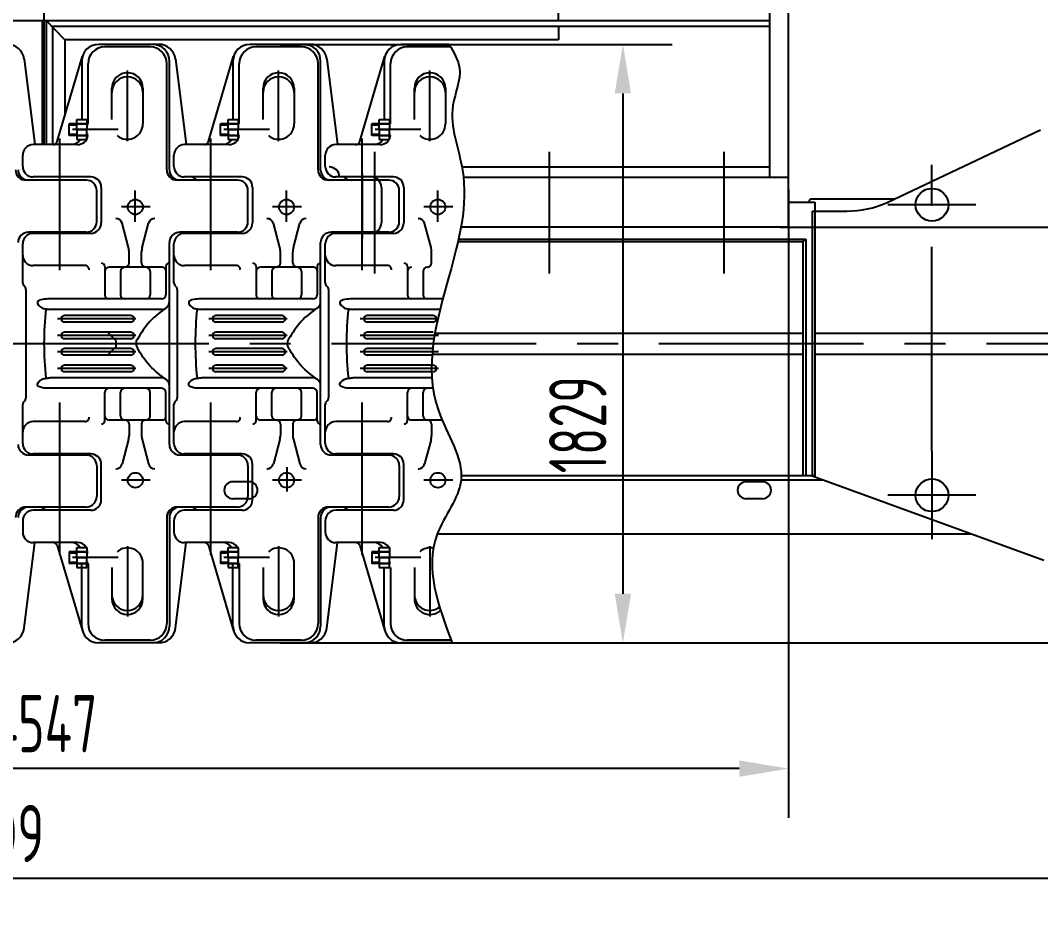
# Model space of a CAD drawing. Header units: millimetres. Extents: x 0 to 21000, y -315 to 14850.
# Drawn here: x 10269 to 13385, y 3273 to 6046 of the extents above; entities that cross this region are included whole.
import ezdxf

# ---------------------------------------------------------------- set-up
doc = ezdxf.new("R2010")
doc.units = ezdxf.units.MM
doc.header["$LTSCALE"] = 500
doc.linetypes.add('G', pattern=[2, 1.25, -0.25, 0.25, -0.25])
for name, color, linetype in [('01', 7, 'Continuous'), ('02', 1, 'Continuous'), ('05', 142, 'G'), ('08', 1, 'Continuous')]:
    doc.layers.add(name, color=color, linetype=linetype)
doc.styles.get("Standard").update_dxf_attribs({"font": 'isocp', "width": 0.707, "bigfont": 'intecad.shx'})
doc.dimstyles.new('INTE', dxfattribs={"dimscale": 50, "dimtxt": 3.5, "dimasz": 3, "dimexe": 3, "dimexo": 0, "dimgap": 1, "dimtad": 1, "dimdec": 0, "dimdsep": 46, "dimtxsty": 'Standard', "dimcen": 0, "dimclrd": 1, "dimclre": 1, "dimclrt": 3, "dimaunit": 1, "dimadec": 0, "dimazin": 0, "dimtfac": 1, "dimtmove": 0, "dimatfit": 0, "dimfxl": 1, "dimarcsym": 0})

# ---------------------------------------------------------------- blocks, each defined once
blk = doc.blocks.new('*U57')
at = {"layer": '01'}
for p, q in [((-31, 0), (-31, 30.4)), ((-31, 30.4), (0, 30.4)), ((-31, 18), (0, 18)), ((0, 30.4), (0, 0)), ((0, -30.4), (0, 0)), ((-31, 0), (-31, -30.4)), ((-31, -18), (0, -18)), ((-31, -30.4), (0, -30.4))]:
    blk.add_line(p, q, dxfattribs=at)
at = {"layer": '05'}
blk.add_line((-32.1, 0), (1.1, 0), dxfattribs=at)
blk = doc.blocks.new('*D71')
at = {"layer": '08', "color": 1, "lineweight": -2}
for p, q in [((11061.6, 5972.4), (12259.1, 5972.4)), ((12109.1, 5822.4), (12109.1, 4293.4)), ((11061.6, 4143.4), (12259.1, 4143.4))]:
    blk.add_line(p, q, dxfattribs=at)
at = {"layer": '08', "color": 1}
for points in [[(12084.1, 5822.4), (12134.1, 5822.4), (12109.1, 5972.4)], [(12084.1, 4293.4), (12134.1, 4293.4), (12109.1, 4143.4)]]:
    blk.add_solid(points, dxfattribs=at)
at = {"layer": 'Defpoints', "color": 0}
for p in [(11061.6, 5972.4), (11061.6, 4143.4), (12109.1, 4143.4)]:
    blk.add_point(p, dxfattribs=at)
at = {"layer": '08', "color": 3, "insert": (11971.5, 4810.3), "char_height": 175, "attachment_point": 5, "rotation": 90}
blk.add_mtext('1829', dxfattribs=at)
blk = doc.blocks.new('*D72')
at = {"layer": '08', "color": 1, "lineweight": -2}
for p, q in [((11509.4, 13592.4), (16530.5, 13592.4)), ((16380.5, 4293.4), (16380.5, 13442.4)), ((11255.4, 4143.4), (16530.5, 4143.4))]:
    blk.add_line(p, q, dxfattribs=at)
at = {"layer": '08', "color": 1}
for points in [[(16355.5, 13442.4), (16405.5, 13442.4), (16380.5, 13592.4)], [(16355.5, 4293.4), (16405.5, 4293.4), (16380.5, 4143.4)]]:
    blk.add_solid(points, dxfattribs=at)
at = {"layer": 'Defpoints', "color": 0}
for p in [(11509.4, 13592.4), (16380.5, 13592.4), (11255.4, 4143.4)]:
    blk.add_point(p, dxfattribs=at)
at = {"layer": '08', "color": 3, "insert": (16243, 8867.9), "char_height": 175, "attachment_point": 5, "rotation": 90}
blk.add_mtext('9449', dxfattribs=at)
blk = doc.blocks.new('*D74')
at = {"layer": '08', "color": 1, "lineweight": -2}
for p, q in [((8068.1, 6858.6), (8068.1, 3609)), ((12614.6, 5529.1), (12614.6, 3609)), ((12464.6, 3759), (8218.1, 3759))]:
    blk.add_line(p, q, dxfattribs=at)
at = {"layer": '08', "color": 1}
for points in [[(8218.1, 3784), (8218.1, 3734), (8068.1, 3759)], [(12464.6, 3784), (12464.6, 3734), (12614.6, 3759)]]:
    blk.add_solid(points, dxfattribs=at)
at = {"layer": 'Defpoints', "color": 0}
for p in [(8068.1, 6858.6), (12614.6, 5529.1), (8068.1, 3759)]:
    blk.add_point(p, dxfattribs=at)
at = {"layer": '08', "color": 3, "insert": (10341.3, 3896.5), "char_height": 175, "attachment_point": 5}
blk.add_mtext('4547', dxfattribs=at)
blk = doc.blocks.new('*D77')
at = {"layer": '08', "color": 1, "lineweight": -2}
for p, q in [((12590.1, 12322.4), (13900.4, 12322.4)), ((13750.4, 12172.4), (13750.4, 5563.4)), ((12590.1, 5413.4), (13900.4, 5413.4))]:
    blk.add_line(p, q, dxfattribs=at)
at = {"layer": '08', "color": 1}
for points in [[(13725.4, 12172.4), (13775.4, 12172.4), (13750.4, 12322.4)], [(13725.4, 5563.4), (13775.4, 5563.4), (13750.4, 5413.4)]]:
    blk.add_solid(points, dxfattribs=at)
at = {"layer": 'Defpoints', "color": 0}
for p in [(12590.1, 12322.4), (12590.1, 5413.4), (13750.4, 5413.4)]:
    blk.add_point(p, dxfattribs=at)
at = {"layer": '08', "color": 3, "insert": (13612.9, 8956.9), "char_height": 175, "attachment_point": 5, "rotation": 90}
blk.add_mtext('6909', dxfattribs=at)
blk = doc.blocks.new('*D78')
at = {"layer": '08', "color": 1, "lineweight": -2}
for p, q in [((5725.1, 4396.6), (5725.1, 3273.2)), ((14634.3, 4343.2), (14634.3, 3273.2)), ((14484.3, 3423.2), (5875.1, 3423.2))]:
    blk.add_line(p, q, dxfattribs=at)
at = {"layer": '08', "color": 1}
for points in [[(5875.1, 3448.2), (5875.1, 3398.2), (5725.1, 3423.2)], [(14484.3, 3448.2), (14484.3, 3398.2), (14634.3, 3423.2)]]:
    blk.add_solid(points, dxfattribs=at)
at = {"layer": 'Defpoints', "color": 0}
for p in [(5725.1, 4396.6), (14634.3, 4343.2), (5725.1, 3423.2)]:
    blk.add_point(p, dxfattribs=at)
at = {"layer": '08', "color": 3, "insert": (10179.7, 3560.7), "char_height": 175, "attachment_point": 5}
blk.add_mtext('8909', dxfattribs=at)

msp = doc.modelspace()

# ---------------------------------------------------------------- linework, layer by layer
for p, q in [((10691.9, 5972.4), (10507.3, 5972.4)), ((10665, 5964.4), (10526.5, 5964.4)), ((11153.9, 5972.4), (10969.3, 5972.4)), ((11127, 5964.4), (10988.5, 5964.4)), ((11577.8, 5972.4), (11431.3, 5972.4)), ((11582.7, 5964.4), (11450.5, 5964.4)), ((12916.1, 5489), (13384.8, 5711.3)), ((12695, 5489.7), (12695, 4650.2)), ((12687.1, 5462.9), (12687.1, 4652.9)), ((12687.1, 5462.9), (12792.6, 5462.9)), ((11605.5, 5369.5), (12660.1, 5369.5)), ((11607.3, 5377.4), (12668.1, 5377.4)), ((12660.1, 5369.5), (12668.1, 5377.4)), ((12660.1, 5057.9), (12660.1, 5369.5)), ((12668.1, 5377.4), (12668.1, 5057.9)), ((12660.1, 4653.4), (12660.1, 5057.9)), ((12668.1, 5057.9), (12668.1, 4653.4)), ((12668.1, 4653.4), (11615.5, 4653.4)), ((13395.2, 4395.3), (12687.1, 4652.9)), ((10967.6, 4635.9), (10917.6, 4635.9)), ((12721.4, 4640.4), (11614.7, 4640.4)), ((12535.6, 4635.9), (12485.6, 4635.9)), ((10967.6, 4583.9), (10917.6, 4583.9)), ((12535.6, 4583.9), (12485.6, 4583.9)), ((13175, 4475.4), (11542.2, 4475.4)), ((10665, 4151.4), (10526.5, 4151.4)), ((11127, 4151.4), (10988.5, 4151.4)), ((11584.6, 4151.4), (11450.5, 4151.4)), ((10691.9, 4143.4), (10507.3, 4143.4)), ((11153.9, 4143.4), (10969.3, 4143.4)), ((11587.6, 4143.4), (11431.3, 4143.4))]:
    msp.add_line(p, q)
for centre, radius, start, end in [((12792.6, 5767.9), 305, 270, 293.881), ((10917.6, 4609.9), 26, 90, 270), ((10967.6, 4609.9), 26, 270, 90), ((12485.6, 4609.9), 26, 90, 270), ((12535.6, 4609.9), 26, 270, 90)]:
    msp.add_arc(centre, radius, start, end)
at = {"layer": '01'}
for p, q in [((12614.6, 5413.4), (12614.6, 7572.5)), ((11912.6, 6045), (11912.6, 6638.9)), ((8112.6, 6045), (12557.6, 6045)), ((10335.1, 6045), (10335.1, 5665.9)), ((10347.6, 6045), (10347.6, 5665.9)), ((10404.6, 5986), (10347.6, 6045)), ((12557.6, 6027), (10365, 6027)), ((10366.6, 6025.3), (10366.6, 5665.9)), ((11912.6, 6027), (11912.6, 5986)), ((11912.6, 5986), (10404.6, 5986)), ((10404.6, 5986), (10404.6, 5754.1)), ((10280.5, 5927.7), (10313, 5665.9)), ((10381.3, 5675.2), (10458.3, 5935.9)), ((10456.3, 5921.4), (10456.3, 5742.3)), ((10742.5, 5927.7), (10775, 5665.9)), ((10843.3, 5675.2), (10920.3, 5935.9)), ((10918.3, 5921.4), (10918.3, 5742.3)), ((11204.5, 5927.7), (11237, 5665.9)), ((11305.3, 5675.2), (11382.4, 5935.9)), ((11380.3, 5921.4), (11380.3, 5742.3)), ((10643.2, 5838.2), (10643.2, 5729.7)), ((11105.2, 5838.2), (11105.2, 5729.7)), ((11567.3, 5838.2), (11567.3, 5729.7)), ((10475.5, 5729.9), (10417.9, 5729.9)), ((10417.9, 5693.9), (10417.9, 5729.9)), ((10937.5, 5729.9), (10879.9, 5729.9)), ((10879.9, 5693.9), (10879.9, 5729.9)), ((11399.5, 5729.9), (11341.9, 5729.9)), ((11341.9, 5693.9), (11341.9, 5729.9)), ((10475.5, 5693.9), (10417.9, 5693.9)), ((10937.5, 5693.9), (10879.9, 5693.9)), ((11399.5, 5693.9), (11341.9, 5693.9)), ((10443.5, 5665.9), (10308, 5665.9)), ((10905.5, 5665.9), (10770, 5665.9)), ((11367.5, 5665.9), (11232, 5665.9)), ((11234.2, 5588.5), (11236.6, 5590.9)), ((12557.6, 5596.9), (11617.7, 5596.9)), ((10470, 5557.4), (10286, 5557.4)), ((10484, 5567.4), (10308, 5567.4)), ((10932, 5557.4), (10748, 5557.4)), ((10946, 5567.4), (10770, 5567.4)), ((11394, 5557.4), (11210, 5557.4)), ((11408, 5567.4), (11232, 5567.4)), ((12614.6, 5565.9), (11622.3, 5565.9)), ((12678.8, 5494.7), (12682.1, 5500.4)), ((12682.1, 5500.4), (12940, 5500.4)), ((10560.1, 5440.4), (10561.5, 5440.4)), ((10599.3, 5351.3), (10579.5, 5425.6)), ((10640.7, 5351.3), (10660.5, 5425.6)), ((11022.1, 5440.4), (11023.5, 5440.4)), ((11061.3, 5351.3), (11041.5, 5425.6)), ((11102.7, 5351.3), (11122.5, 5425.6)), ((11484.2, 5440.4), (11485.5, 5440.4)), ((11523.3, 5351.3), (11503.5, 5425.6)), ((10470, 5398.4), (10294, 5398.4)), ((10484, 5394.9), (10308, 5394.9)), ((10932, 5398.4), (10756, 5398.4)), ((10946, 5394.9), (10770, 5394.9)), ((11394, 5398.4), (11218, 5398.4)), ((11408, 5394.9), (11232, 5394.9)), ((12614.6, 5413.4), (11614.5, 5413.4)), ((10601, 5304.4), (10601, 5338.4)), ((10639, 5304.4), (10639, 5338.4)), ((11063, 5304.4), (11063, 5338.4)), ((11101, 5304.4), (11101, 5338.4)), ((11525, 5304.4), (11525, 5338.4)), ((10724, 5303.4), (10723.1, 5303.4)), ((11186, 5303.4), (11185.1, 5303.4)), ((10465.8, 5296.4), (10308, 5296.4)), ((10526.9, 5293.4), (10526.9, 5207.4)), ((10703.1, 5291.4), (10539.9, 5291.4)), ((10574.8, 5278.4), (10574.8, 5207.4)), ((10665.2, 5278.4), (10665.2, 5207.4)), ((10713.1, 5293.4), (10713.1, 5207.4)), ((10927.8, 5296.4), (10770, 5296.4)), ((10988.9, 5293.4), (10988.9, 5207.4)), ((11165.1, 5291.4), (11001.9, 5291.4)), ((11036.8, 5278.4), (11036.8, 5207.4)), ((11127.2, 5278.4), (11127.2, 5207.4)), ((11175.1, 5293.4), (11175.1, 5207.4)), ((11389.8, 5296.4), (11232, 5296.4)), ((11450.9, 5293.4), (11450.9, 5207.4)), ((11498.8, 5278.4), (11498.8, 5207.4)), ((10286, 5223.4), (10286, 4892.4)), ((10748, 5223.4), (10748, 4892.4)), ((11210, 5223.4), (11210, 4892.4)), ((10700.1, 5194.4), (10351.8, 5194.4)), ((11162.1, 5194.4), (10813.8, 5194.4)), ((11559, 5194.4), (11275.8, 5194.4)), ((10699, 5162.4), (10359.8, 5162.4)), ((10606, 5143.9), (10404, 5143.9)), ((10716.7, 5169.7), (10713.5, 5167)), ((11161, 5162.4), (10821.8, 5162.4)), ((11068, 5143.9), (10866, 5143.9)), ((11178.7, 5169.7), (11175.5, 5167)), ((11550.7, 5162.4), (11283.8, 5162.4)), ((11530, 5143.9), (11328, 5143.9)), ((10606, 5123.9), (10404, 5123.9)), ((11068, 5123.9), (10866, 5123.9)), ((11530, 5123.9), (11328, 5123.9)), ((10606, 5092.9), (10404, 5092.9)), ((10560.1, 5067.9), (10538.1, 5089.9)), ((11068, 5092.9), (10866, 5092.9)), ((11530, 5092.9), (11328, 5092.9)), ((11535.1, 5089.9), (12660.1, 5089.9)), ((12695, 5089.9), (13668.6, 5089.9)), ((13051.2, 5089.9), (13273.8, 5089.9)), ((10606, 5072.9), (10404, 5072.9)), ((10560.1, 5047.9), (10538.1, 5025.9)), ((10560.1, 5067.9), (10560.1, 5047.9)), ((11068, 5072.9), (10866, 5072.9)), ((11530, 5072.9), (11328, 5072.9)), ((10606, 5042.9), (10404, 5042.9)), ((10606, 5022.9), (10404, 5022.9)), ((11068, 5042.9), (10866, 5042.9)), ((11068, 5022.9), (10866, 5022.9)), ((11528.2, 5042.9), (11328, 5042.9)), ((11526.3, 5022.9), (11328, 5022.9)), ((11526.6, 5025.9), (12660.1, 5025.9)), ((12695, 5025.9), (13696, 5025.9)), ((10606, 4991.9), (10404, 4991.9)), ((11068, 4991.9), (10866, 4991.9)), ((11524.8, 4991.9), (11328, 4991.9)), ((10606, 4971.9), (10404, 4971.9)), ((11068, 4971.9), (10866, 4971.9)), ((11524.9, 4971.9), (11328, 4971.9)), ((10699, 4953.5), (10359.8, 4953.5)), ((10716.7, 4946.1), (10713.5, 4948.8)), ((11161, 4953.5), (10821.8, 4953.5)), ((11178.7, 4946.1), (11175.5, 4948.8)), ((11525.7, 4953.5), (11283.8, 4953.5)), ((10700.1, 4921.4), (10351.8, 4921.4)), ((10526.9, 4822.4), (10526.9, 4908.4)), ((10574.8, 4837.4), (10574.8, 4908.4)), ((10665.2, 4837.4), (10665.2, 4908.4)), ((10713.1, 4822.4), (10713.1, 4908.4)), ((11162.1, 4921.4), (10813.8, 4921.4)), ((10988.9, 4822.4), (10988.9, 4908.4)), ((11036.8, 4837.4), (11036.8, 4908.4)), ((11127.2, 4837.4), (11127.2, 4908.4)), ((11175.1, 4822.4), (11175.1, 4908.4)), ((11529.1, 4921.4), (11275.8, 4921.4)), ((11450.9, 4822.4), (11450.9, 4908.4)), ((11498.8, 4837.4), (11498.8, 4908.4)), ((10465.8, 4819.4), (10308, 4819.4)), ((10703.1, 4824.4), (10539.9, 4824.4)), ((10601, 4811.4), (10601, 4777.5)), ((10639, 4811.4), (10639, 4777.5)), ((10724, 4812.4), (10723.1, 4812.4)), ((10927.8, 4819.4), (10770, 4819.4)), ((11165.1, 4824.4), (11001.9, 4824.4)), ((11063, 4811.4), (11063, 4777.5)), ((11101, 4811.4), (11101, 4777.5)), ((11186, 4812.4), (11185.1, 4812.4)), ((11389.8, 4819.4), (11232, 4819.4)), ((11557, 4824.4), (11463.9, 4824.4)), ((11525, 4811.4), (11525, 4777.5)), ((10599.3, 4764.6), (10579.5, 4690.3)), ((10640.7, 4764.6), (10660.5, 4690.3)), ((11061.3, 4764.6), (11041.5, 4690.3)), ((11102.7, 4764.6), (11122.5, 4690.3)), ((11523.3, 4764.6), (11503.5, 4690.3)), ((10470, 4717.4), (10294, 4717.4)), ((10484, 4720.9), (10308, 4720.9)), ((10932, 4717.4), (10756, 4717.4)), ((10946, 4720.9), (10770, 4720.9)), ((11394, 4717.4), (11218, 4717.4)), ((11408, 4720.9), (11232, 4720.9)), ((10560.1, 4675.4), (10561.5, 4675.5)), ((11022.1, 4675.4), (11023.5, 4675.5)), ((11484.2, 4675.4), (11485.5, 4675.5)), ((10470, 4558.4), (10286, 4558.4)), ((10932, 4558.4), (10748, 4558.4)), ((11394, 4558.4), (11210, 4558.4)), ((10484, 4548.4), (10308, 4548.4)), ((10946, 4548.4), (10770, 4548.4)), ((11408, 4548.4), (11232, 4548.4)), ((10280.5, 4188.1), (10313, 4449.9)), ((10443.5, 4449.9), (10308, 4449.9)), ((10381.3, 4440.6), (10458.3, 4179.9)), ((10742.5, 4188.1), (10775, 4449.9)), ((10905.5, 4449.9), (10770, 4449.9)), ((10843.3, 4440.6), (10920.3, 4179.9)), ((11204.5, 4188.1), (11237, 4449.9)), ((11367.5, 4449.9), (11232, 4449.9)), ((11305.3, 4440.6), (11382.4, 4179.9)), ((10475.5, 4421.9), (10417.9, 4421.9)), ((10417.9, 4421.9), (10417.9, 4385.9)), ((10937.5, 4421.9), (10879.9, 4421.9)), ((10879.9, 4421.9), (10879.9, 4385.9)), ((11399.5, 4421.9), (11341.9, 4421.9)), ((11341.9, 4421.9), (11341.9, 4385.9)), ((10475.5, 4385.9), (10417.9, 4385.9)), ((10456.3, 4194.4), (10456.3, 4385.9)), ((10643.2, 4277.6), (10643.2, 4386.2)), ((10937.5, 4385.9), (10879.9, 4385.9)), ((10918.3, 4194.4), (10918.3, 4385.9)), ((11105.2, 4277.6), (11105.2, 4386.2)), ((11399.5, 4385.9), (11341.9, 4385.9)), ((11380.3, 4194.4), (11380.3, 4373.5))]:
    msp.add_line(p, q, dxfattribs=at)
at = {"layer": '01', "color": 7, "linetype": 'Continuous'}
for p, q in [((12557.6, 5565.9), (12557.6, 6638.9)), ((10724, 5589.4), (10724, 5921.4)), ((11186, 5589.4), (11186, 5921.4)), ((10475.5, 5729.9), (10475.5, 5913.4)), ((10716, 5589.4), (10716, 5913.4)), ((10937.5, 5729.9), (10937.5, 5913.4)), ((11178, 5589.4), (11178, 5913.4)), ((11399.5, 5729.9), (11399.5, 5913.4)), ((10548.2, 5742.3), (10548.2, 5838.2)), ((11010.2, 5742.3), (11010.2, 5838.2)), ((11472.3, 5742.3), (11472.3, 5838.2)), ((10276, 5599.4), (10276, 5633.9)), ((10738, 5599.4), (10738, 5633.9)), ((11200, 5599.4), (11200, 5633.9)), ((10502, 5430.4), (10502, 5525.4)), ((10516, 5535.4), (10516, 5426.9)), ((10964, 5430.4), (10964, 5525.4)), ((10978, 5535.4), (10978, 5426.9)), ((11371.6, 5535.4), (11371.6, 5426.9)), ((11426, 5430.4), (11426, 5525.4)), ((11440, 5535.4), (11440, 5426.9)), ((12614.6, 5489.7), (12695, 5489.7)), ((10276, 5243.9), (10276, 5362.9)), ((10724, 4749.4), (10724, 5366.4)), ((10738, 5243.9), (10738, 5362.9)), ((11186, 4749.4), (11186, 5366.4)), ((11200, 5243.9), (11200, 5362.9)), ((10276, 4752.9), (10276, 4871.9)), ((10738, 4752.9), (10738, 4871.9)), ((11200, 4752.9), (11200, 4871.9)), ((10502, 4685.4), (10502, 4590.4)), ((10516, 4580.4), (10516, 4688.9)), ((10964, 4685.4), (10964, 4590.4)), ((10978, 4580.4), (10978, 4688.9)), ((11426, 4685.4), (11426, 4590.4)), ((11440, 4580.4), (11440, 4688.9)), ((12695, 4653.4), (11615.5, 4653.4)), ((10716, 4526.4), (10716, 4202.4)), ((10724, 4526.4), (10724, 4194.4)), ((11178, 4526.4), (11178, 4202.4)), ((11186, 4526.4), (11186, 4194.4)), ((10276, 4516.4), (10276, 4481.9)), ((10738, 4516.4), (10738, 4481.9)), ((11200, 4516.4), (11200, 4481.9)), ((10475.5, 4385.9), (10475.5, 4202.4)), ((10548.2, 4373.5), (10548.2, 4277.6)), ((10937.5, 4385.9), (10937.5, 4202.4)), ((11010.2, 4373.5), (11010.2, 4277.6)), ((11399.5, 4373.5), (11399.5, 4202.4)), ((11472.3, 4373.5), (11472.3, 4277.6))]:
    msp.add_line(p, q, dxfattribs=at)
at = {"layer": '01'}
for centre, radius in [((13053.1, 5482.4), 50), ((10620, 5475.5), 23), ((11082, 5475.5), 23), ((11544, 5475.5), 23), ((10620, 4640.3), 23), ((11082, 4640.3), 23), ((11544, 4640.3), 23), ((13053.1, 4594.4), 50)]:
    msp.add_circle(centre, radius, dxfattribs=at)
for centre, radius, start, end in [((10229.9, 5921.4), 51, 7.074, 90), ((10507.3, 5921.4), 51, 90, 180), ((10526.5, 5913.4), 51, 90, 180), ((10665, 5913.4), 51, 0, 90), ((10673, 5921.4), 51, 0, 90), ((10691.9, 5921.4), 51, 7.074, 90), ((10969.3, 5921.4), 51, 90, 180), ((10988.5, 5913.4), 51, 90, 180), ((11127, 5913.4), 51, 0, 90), ((11135, 5921.4), 51, 0, 90), ((11153.9, 5921.4), 51, 7.074, 90), ((11431.3, 5921.4), 51, 90, 180), ((11450.5, 5913.4), 51, 90, 180), ((10595.7, 5838.2), 47.5, 0, 180), ((10595.7, 5825.8), 47.5, 0, 180), ((11057.7, 5838.2), 47.5, 0, 180), ((11057.7, 5825.8), 47.5, 0, 180), ((11519.8, 5838.2), 47.5, 0, 180), ((11519.8, 5825.8), 47.5, 0, 180), ((10595.7, 5729.7), 47.5, 228.724, 0), ((11057.7, 5729.7), 47.5, 228.724, 0), ((11519.8, 5729.7), 47.5, 228.6969, 0), ((10368.8, 5678.9), 13, 270, 343.5235), ((10424.3, 5697.9), 32, 270, 329.1799), ((10443.5, 5697.9), 32, 270, 352.8192), ((10830.8, 5678.9), 13, 270, 343.5235), ((10886.3, 5697.9), 32, 270, 329.1799), ((10905.5, 5697.9), 32, 270, 352.8192), ((11292.8, 5678.9), 13, 270, 343.5235), ((11348.3, 5697.9), 32, 270, 329.1799), ((11367.5, 5697.9), 32, 270, 352.8192), ((10308, 5633.9), 32, 90, 180), ((10770, 5633.9), 32, 90, 180), ((11232, 5633.9), 32, 90, 180), ((10286, 5589.4), 32, 180, 270), ((10294, 5589.4), 32, 180, 270), ((10308, 5599.4), 32, 180, 270), ((10748, 5589.4), 32, 180, 270), ((10756, 5589.4), 32, 180, 270), ((10770, 5599.4), 32, 180, 270), ((11210, 5589.4), 32, 180, 270), ((11218, 5589.4), 32, 180, 270), ((11232, 5599.4), 32, 180, 270), ((11211.6, 5565.9), 32, 0, 90), ((10470, 5525.4), 32, 0, 90), ((10484, 5535.4), 32, 0, 90), ((10816.8, 5589.4), 32, 223.4325, 270), ((10932, 5525.4), 32, 0, 90), ((10946, 5535.4), 32, 0, 90), ((11278.8, 5589.4), 32, 223.4325, 270), ((11339.6, 5535.4), 32, 0, 90), ((11394, 5525.4), 32, 0, 90), ((11408, 5535.4), 32, 0, 90), ((12670.2, 5499.7), 10, 270, 330), ((10470, 5430.4), 32, 270, 0), ((10484, 5426.9), 32, 270, 0), ((10560.1, 5420.4), 20, 14.9501, 90), ((10679.9, 5420.4), 20, 90, 165.0499), ((10932, 5430.4), 32, 270, 0), ((10946, 5426.9), 32, 270, 0), ((11022.1, 5420.4), 20, 14.9501, 90), ((11141.9, 5420.4), 20, 90, 165.0499), ((11339.6, 5426.9), 32, 270, 0), ((11394, 5430.4), 32, 270, 0), ((11408, 5426.9), 32, 270, 0), ((11484.2, 5420.4), 20, 14.9501, 90), ((10294, 5366.4), 32, 90, 180), ((10308, 5362.9), 32, 90, 180), ((10756, 5366.4), 32, 90, 180), ((10770, 5362.9), 32, 90, 180), ((11218, 5366.4), 32, 90, 180), ((11232, 5362.9), 32, 90, 180), ((10308, 5328.4), 32, 180, 270), ((10551, 5338.4), 50, 0, 14.9501), ((10689, 5338.4), 50, 165.0499, 180), ((10770, 5328.4), 32, 180, 270), ((11013, 5338.4), 50, 0, 14.9501), ((11151, 5338.4), 50, 165.0499, 180), ((11232, 5328.4), 32, 180, 270), ((11475, 5338.4), 50, 0, 14.9501), ((10516.9, 5293.4), 10, 0, 90), ((10588, 5304.4), 13, 270, 0), ((10652, 5304.4), 13, 180, 270), ((10723.1, 5293.4), 10, 90, 180), ((10978.9, 5293.4), 10, 0, 90), ((11050, 5304.4), 13, 270, 0), ((11114, 5304.4), 13, 180, 270), ((11185.1, 5293.4), 10, 90, 180), ((11440.9, 5293.4), 10, 0, 90), ((11512, 5304.4), 13, 270, 0), ((10465.8, 5283.4), 13, 358.9191, 90), ((10539.9, 5278.4), 13, 90, 180), ((10587.8, 5278.4), 13, 90, 180), ((10652.2, 5278.4), 13, 0, 90), ((10703.1, 5281.4), 10, 0, 90), ((10927.8, 5283.4), 13, 358.9191, 90), ((11001.9, 5278.4), 13, 90, 180), ((11049.8, 5278.4), 13, 90, 180), ((11114.2, 5278.4), 13, 0, 90), ((11165.1, 5281.4), 10, 0, 90), ((11389.8, 5283.4), 13, 358.9191, 90), ((11463.9, 5278.4), 13, 90, 180), ((11511.8, 5278.4), 13, 90, 180), ((10289, 5243.9), 13, 180, 232.0201), ((10751, 5243.9), 13, 180, 232.0201), ((11213, 5243.9), 13, 180, 232.0201), ((10273, 5223.4), 13, 0, 52.0201), ((10539.9, 5207.4), 13, 180, 270), ((10587.8, 5207.4), 13, 180, 270), ((10652.2, 5207.4), 13, 270, 0), ((10700.1, 5207.4), 13, 270, 0), ((10735, 5223.4), 13, 0, 52.0201), ((11001.9, 5207.4), 13, 180, 270), ((11049.8, 5207.4), 13, 180, 270), ((11114.2, 5207.4), 13, 270, 0), ((11162.1, 5207.4), 13, 270, 0), ((11197, 5223.4), 13, 0, 52.0201), ((11463.9, 5207.4), 13, 180, 270), ((11511.8, 5207.4), 13, 180, 270), ((10699, 5187.4), 25, 270, 0), ((11161, 5187.4), 25, 270, 0), ((11341, 5057.9), 1000, 173.9215, 186.0785), ((10404, 5133.9), 10, 90, 270), ((10606, 5133.9), 10, 270, 90), ((11803, 5057.9), 1000, 173.9215, 186.0785), ((10866, 5133.9), 10, 90, 270), ((11068, 5133.9), 10, 270, 90), ((12265, 5057.9), 1000, 173.9215, 186.0785), ((11328, 5133.9), 10, 90, 270), ((11530, 5133.9), 10, 270, 90), ((10404, 5082.9), 10, 90, 270), ((10606, 5082.9), 10, 270, 90), ((10866, 5082.9), 10, 90, 270), ((11068, 5082.9), 10, 270, 90), ((11328, 5082.9), 10, 90, 270), ((10647.6, 5057.7), 25.6, 146.5529, 213.7175), ((11109.6, 5057.7), 25.6, 146.5529, 213.7175), ((10404, 5032.9), 10, 90, 270), ((10606, 5032.9), 10, 270, 90), ((10866, 5032.9), 10, 90, 270), ((11068, 5032.9), 10, 270, 90), ((11328, 5032.9), 10, 90, 270), ((10404, 4981.9), 10, 90, 270), ((10606, 4981.9), 10, 270, 90), ((10866, 4981.9), 10, 90, 270), ((11068, 4981.9), 10, 270, 90), ((11328, 4981.9), 10, 90, 270), ((11530, 4981.9), 10, 270, 90), ((10699, 4928.5), 25, 0, 90), ((11161, 4928.5), 25, 0, 90), ((10273, 4892.4), 13, 307.9799, 0), ((10539.9, 4908.4), 13, 90, 180), ((10587.8, 4908.4), 13, 90, 180), ((10652.2, 4908.4), 13, 0, 90), ((10700.1, 4908.4), 13, 0, 90), ((10735, 4892.4), 13, 307.9799, 0), ((11001.9, 4908.4), 13, 90, 180), ((11049.8, 4908.4), 13, 90, 180), ((11114.2, 4908.4), 13, 0, 90), ((11162.1, 4908.4), 13, 0, 90), ((11197, 4892.4), 13, 307.9799, 0), ((11463.9, 4908.4), 13, 90, 180), ((11511.8, 4908.4), 13, 90, 180), ((10289, 4871.9), 13, 127.9799, 180), ((10751, 4871.9), 13, 127.9799, 180), ((11213, 4871.9), 13, 127.9799, 180), ((10465.8, 4832.4), 13, 270, 1.0809), ((10539.9, 4837.4), 13, 180, 270), ((10587.8, 4837.4), 13, 180, 270), ((10652.2, 4837.4), 13, 270, 0), ((10703.1, 4834.4), 10, 270, 0), ((10927.8, 4832.4), 13, 270, 1.0809), ((11001.9, 4837.4), 13, 180, 270), ((11049.8, 4837.4), 13, 180, 270), ((11114.2, 4837.4), 13, 270, 0), ((11165.1, 4834.4), 10, 270, 0), ((11389.8, 4832.4), 13, 270, 1.0809), ((11463.9, 4837.4), 13, 180, 270), ((11511.8, 4837.4), 13, 180, 270), ((10308, 4787.4), 32, 90, 180), ((10516.9, 4822.4), 10, 270, 0), ((10588, 4811.4), 13, 0, 90), ((10652, 4811.4), 13, 90, 180), ((10723.1, 4822.4), 10, 180, 270), ((10770, 4787.4), 32, 90, 180), ((10978.9, 4822.4), 10, 270, 0), ((11050, 4811.4), 13, 0, 90), ((11114, 4811.4), 13, 90, 180), ((11185.1, 4822.4), 10, 180, 270), ((11232, 4787.4), 32, 90, 180), ((11440.9, 4822.4), 10, 270, 0), ((11512, 4811.4), 13, 0, 90), ((10551, 4777.5), 50, 345.0499, 0), ((10689, 4777.5), 50, 180, 194.9501), ((11013, 4777.5), 50, 345.0499, 0), ((11151, 4777.5), 50, 180, 194.9501), ((11475, 4777.5), 50, 345.0499, 0), ((10294, 4749.4), 32, 180, 270), ((10308, 4752.9), 32, 180, 270), ((10756, 4749.4), 32, 180, 270), ((10770, 4752.9), 32, 180, 270), ((11218, 4749.4), 32, 180, 270), ((11232, 4752.9), 32, 180, 270), ((10470, 4685.4), 32, 0, 90), ((10484, 4688.9), 32, 0, 90), ((10932, 4685.4), 32, 0, 90), ((10946, 4688.9), 32, 0, 90), ((11394, 4685.4), 32, 0, 90), ((11408, 4688.9), 32, 0, 90), ((10560.1, 4695.4), 20, 270, 345.0499), ((10679.9, 4695.4), 20, 194.9501, 270), ((11022.1, 4695.4), 20, 270, 345.0499), ((11141.9, 4695.4), 20, 194.9501, 270), ((11484.2, 4695.4), 20, 270, 345.0499), ((10470, 4590.4), 32, 270, 0), ((10484, 4580.4), 32, 270, 0), ((10932, 4590.4), 32, 270, 0), ((10946, 4580.4), 32, 270, 0), ((11394, 4590.4), 32, 270, 0), ((11408, 4580.4), 32, 270, 0), ((10286, 4526.4), 32, 90, 180), ((10294, 4526.4), 32, 90, 180), ((10354.8, 4526.4), 32, 90, 136.5675), ((10748, 4526.4), 32, 90, 180), ((10756, 4526.4), 32, 90, 180), ((10816.8, 4526.4), 32, 90, 136.5675), ((11210, 4526.4), 32, 90, 180), ((11218, 4526.4), 32, 90, 180), ((11278.8, 4526.4), 32, 90, 136.5675), ((10308, 4516.4), 32, 90, 180), ((10770, 4516.4), 32, 90, 180), ((11232, 4516.4), 32, 90, 180), ((10308, 4481.9), 32, 180, 270), ((10770, 4481.9), 32, 180, 270), ((11232, 4481.9), 32, 180, 270), ((10368.8, 4436.9), 13, 16.4765, 90), ((10424.3, 4417.9), 32, 30.8201, 90), ((10443.5, 4417.9), 32, 30.8201, 90), ((10595.7, 4386.2), 47.5, 0, 131.276), ((10830.8, 4436.9), 13, 16.4765, 90), ((10886.3, 4417.9), 32, 30.8201, 90), ((10905.5, 4417.9), 32, 30.8201, 90), ((11057.7, 4386.2), 47.5, 0, 131.276), ((11292.8, 4436.9), 13, 16.4765, 90), ((11348.3, 4417.9), 32, 30.8201, 90), ((11367.5, 4417.9), 32, 30.8201, 90), ((11519.8, 4386.2), 47.5, 77.0344, 131.3031), ((10595.7, 4290.1), 47.5, 180, 0), ((10595.7, 4277.6), 47.5, 180, 0), ((11057.7, 4290.1), 47.5, 180, 0), ((11057.7, 4277.6), 47.5, 180, 0), ((11519.8, 4290.1), 47.5, 180, 308.5404), ((11519.8, 4277.6), 47.5, 180, 313.3622), ((10229.9, 4194.4), 51, 270, 352.926), ((10507.3, 4194.4), 51, 180, 270), ((10526.5, 4202.4), 51, 180, 270), ((10665, 4202.4), 51, 270, 0), ((10673, 4194.4), 51, 270, 0), ((10691.9, 4194.4), 51, 270, 352.926), ((10969.3, 4194.4), 51, 180, 270), ((10988.5, 4202.4), 51, 180, 270), ((11127, 4202.4), 51, 270, 0), ((11135, 4194.4), 51, 270, 0), ((11153.9, 4194.4), 51, 270, 352.926), ((11431.3, 4194.4), 51, 180, 270), ((11450.5, 4202.4), 51, 180, 270)]:
    msp.add_arc(centre, radius, start, end, dxfattribs=at)
for points in [[(10351.8, 5194.4), (10330.9, 5191.5), (10321, 5185.1), (10334.1, 5167.2), (10347.5, 5163.7), (10359.8, 5162.4)], [(10813.8, 5194.4), (10792.9, 5191.5), (10783, 5185.1), (10796.1, 5167.2), (10809.5, 5163.7), (10821.8, 5162.4)], [(11275.8, 5194.4), (11254.9, 5191.5), (11245, 5185.1), (11258.1, 5167.2), (11271.6, 5163.7), (11283.8, 5162.4)], [(10715.1, 5168.4), (10664.5, 5125.6), (10626.2, 5071.8)], [(11177.1, 5168.4), (11126.5, 5125.6), (11088.2, 5071.8)], [(10715.1, 4947.5), (10664.5, 4990.2), (10626.3, 5043.5)], [(11177.1, 4947.5), (11126.5, 4990.2), (11088.3, 5043.5)], [(10351.8, 4921.4), (10330.9, 4924.3), (10321, 4930.8), (10334.1, 4948.6), (10347.5, 4952.1), (10359.8, 4953.5)], [(10813.8, 4921.4), (10792.9, 4924.3), (10783, 4930.8), (10796.1, 4948.6), (10809.5, 4952.1), (10821.8, 4953.5)], [(11275.8, 4921.4), (11254.9, 4924.3), (11245, 4930.8), (11258.1, 4948.6), (11271.6, 4952.1), (11283.8, 4953.5)]]:
    msp.add_spline(points, degree=3, dxfattribs=at)
at = {"layer": '02'}
for p, q in [((10417.9, 5726.3), (10441.2, 5726.3)), ((10472.2, 5726.3), (10475.5, 5726.3)), ((10879.9, 5726.3), (10903.2, 5726.3)), ((10934.2, 5726.3), (10937.5, 5726.3)), ((11341.9, 5726.3), (11365.2, 5726.3)), ((11396.2, 5726.3), (11399.5, 5726.3)), ((10417.9, 5697.5), (10441.2, 5697.5)), ((10472.2, 5697.5), (10475.5, 5697.5)), ((10879.9, 5697.5), (10903.2, 5697.5)), ((10934.2, 5697.5), (10937.5, 5697.5)), ((11341.9, 5697.5), (11365.2, 5697.5)), ((11396.2, 5697.5), (11399.5, 5697.5)), ((10417.9, 4418.3), (10441.2, 4418.3)), ((10472.2, 4418.3), (10475.5, 4418.3)), ((10879.9, 4418.3), (10903.2, 4418.3)), ((10934.2, 4418.3), (10937.5, 4418.3)), ((11341.9, 4418.3), (11365.2, 4418.3)), ((11396.2, 4418.3), (11399.5, 4418.3)), ((10417.9, 4389.5), (10441.2, 4389.5)), ((10472.2, 4389.5), (10475.5, 4389.5)), ((10879.9, 4389.5), (10903.2, 4389.5)), ((10934.2, 4389.5), (10937.5, 4389.5)), ((11341.9, 4389.5), (11365.2, 4389.5)), ((11396.2, 4389.5), (11399.5, 4389.5))]:
    msp.add_line(p, q, dxfattribs=at)
at = {"layer": '02', "color": 1, "linetype": 'Continuous'}
msp.add_spline([(11577.8, 5972.4), (11610.1, 5899.9), (11590.2, 5786.3), (11619.2, 5588.3), (11578.7, 5266.2), (11545.8, 4853.2), (11614.7, 4640.4), (11542.2, 4475.4), (11587.6, 4143.4)], degree=3, dxfattribs=at)
at = {"layer": '05'}
for p, q in [((10341.6, 5665.9), (10341.6, 12632.6)), ((10567.5, 5711.9), (10428.4, 5711.9)), ((11029.5, 5711.9), (10890.4, 5711.9)), ((11491.5, 5711.9), (11352.4, 5711.9)), ((13053.1, 4728.8), (13053.1, 5616.8)), ((13187.4, 5482.4), (12918.7, 5482.4)), ((13053.1, 4728.8), (13053.1, 4460.1)), ((13187.4, 4594.4), (12918.7, 4594.4)), ((10567.5, 4403.9), (10428.4, 4403.9)), ((11029.5, 4403.9), (10890.4, 4403.9)), ((11491.5, 4403.9), (11352.4, 4403.9))]:
    msp.add_line(p, q, dxfattribs=at)
at = {"layer": '05', "color": 4, "linetype": 'G'}
for p, q in [((10595.7, 5676.7), (10595.7, 5892.2)), ((11057.7, 5676.7), (11057.7, 5892.2)), ((11519.8, 5676.7), (11519.8, 5892.2)), ((10389, 5282.3), (10389, 5684.4)), ((10851, 5282.3), (10851, 5684.4)), ((11313, 5282.3), (11313, 5684.4)), ((11351.2, 5272), (11351.2, 5644.3)), ((11884.6, 5324.3), (11884.6, 5644.3)), ((11884.6, 5324.3), (11884.6, 5644.3)), ((12418, 5324.3), (12418, 5644.3)), ((12418, 5324.3), (12418, 5644.3)), ((11884.6, 5272), (11884.6, 5601.8)), ((12418, 5272), (12418, 5601.8)), ((11313, 5576.3), (11313, 5378.8)), ((10620, 5430.4), (10620, 5525.4)), ((11082, 5430.4), (11082, 5525.4)), ((11544, 5430.4), (11544, 5525.4)), ((10665.7, 5475.5), (10577.3, 5475.5)), ((11127.7, 5475.5), (11039.3, 5475.5)), ((11589.7, 5475.5), (11501.3, 5475.5)), ((10622, 5133.9), (10382.3, 5133.9)), ((11084, 5133.9), (10844.3, 5133.9)), ((11546, 5133.9), (11306.3, 5133.9)), ((10622, 5082.9), (10382.3, 5082.9)), ((11084, 5082.9), (10844.3, 5082.9)), ((11546, 5082.9), (11306.3, 5082.9)), ((5219.3, 5057.9), (15471.3, 5057.9)), ((10622, 5032.9), (10382.3, 5032.9)), ((11084, 5032.9), (10844.3, 5032.9)), ((11546, 5032.9), (11306.3, 5032.9)), ((10622, 4981.9), (10382.3, 4981.9)), ((11084, 4981.9), (10844.3, 4981.9)), ((11546, 4981.9), (11306.3, 4981.9)), ((10389, 4412.5), (10389, 4877.7)), ((10851, 4412.5), (10851, 4877.7)), ((11313, 4412.5), (11313, 4877.7)), ((10389, 4432.8), (10389, 4837.6)), ((10851, 4432.8), (10851, 4837.6)), ((11313, 4539.6), (11313, 4737.1)), ((11083.5, 4606.2), (11083.5, 4680.7)), ((10665.7, 4640.3), (10577.3, 4640.3)), ((11127.7, 4640.3), (11039.3, 4640.3)), ((11589.7, 4640.3), (11501.3, 4640.3)), ((10595.7, 4439.1), (10595.7, 4223.6)), ((11057.7, 4439.1), (11057.7, 4223.6)), ((11519.8, 4439.1), (11519.8, 4223.6))]:
    msp.add_line(p, q, dxfattribs=at)

# ---------------------------------------------------------------- block references
at = {"extrusion": (0, 0, -1), "zscale": -1, "rotation": 180}
for p in [(-10472.2, 5711.9), (-10934.2, 5711.9), (-11396.2, 5711.9)]:
    msp.add_blockref('*U57', p, dxfattribs=at)
for p in [(10472.2, 4403.9), (10934.2, 4403.9), (11396.2, 4403.9)]:
    msp.add_blockref('*U57', p)

# ---------------------------------------------------------------- dimensions: what is measured, and where the dimension line sits
at = {"layer": '08'}
dim = msp.add_linear_dim(base=(16380.5, 13592.4), p1=(11255.4, 4143.4), p2=(11509.4, 13592.4), angle=90, dimstyle='INTE', dxfattribs=at)
dim.commit()
dim.dimension.update_dxf_attribs({"geometry": '*D72', "text_midpoint": (16243, 8867.9)})
for base, p1, p2, picture, middle in [((13750.4, 5413.4), (12590.1, 12322.4), (12590.1, 5413.4), '*D77', (13750.4, 8956.9)), ((12109.1, 4143.4), (11061.6, 5972.4), (11061.6, 4143.4), '*D71', (12109.1, 4810.3))]:
    dim = msp.add_linear_dim(base=base, p1=p1, p2=p2, angle=90, dimstyle='INTE', dxfattribs=at)
    dim.commit()
    dim.dimension.update_dxf_attribs({"geometry": picture, "text_midpoint": middle, "dimtype": 160})
for base, p1, p2, picture, middle in [((8068.0731864, 3759.0299055), (12614.5731864, 5529.101133), (8068.0731864, 6858.598778), '*D74', (10341.3231864, 3896.5299055)), ((5725.1, 3423.2), (14634.3, 4343.2), (5725.1, 4396.6), '*D78', (10179.7, 3560.7))]:
    dim = msp.add_linear_dim(base=base, p1=p1, p2=p2, dimstyle='INTE', dxfattribs=at)
    dim.commit()
    dim.dimension.update_dxf_attribs({"geometry": picture, "text_midpoint": middle})

doc.saveas('drawing.dxf')
